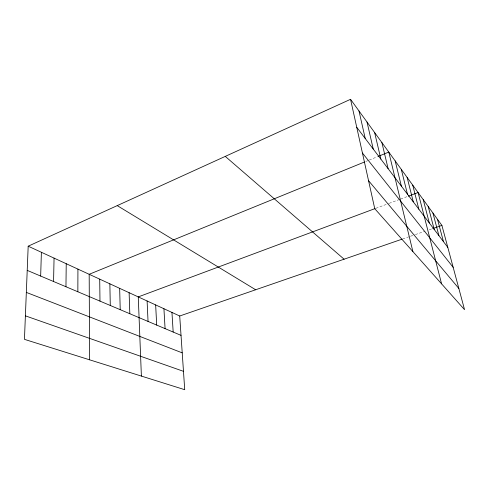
<?xml version="1.0" encoding="UTF-8"?>
<svg xmlns="http://www.w3.org/2000/svg" width="489" height="489" viewBox="0 0 489 489"><rect width="100%" height="100%" fill="white"/><g stroke="black" fill="none" stroke-linecap="round" stroke-linejoin="round"><path stroke-width="0.37" stroke-dasharray="2.44 1.83" d="M365.784 161.468L368.523 160.349M369.207 160.068L377.569 156.657M375.864 208.29L388.486 203.583M389.201 203.314L399.91 199.323M400.625 199.054L407.63 196.444M402.661 238.962L409.776 236.505M410.485 236.26L414.69 234.806M415.381 234.567L425.051 231.23M429.232 229.781L432.05 228.809"/><path stroke-width="0.73" d="M77.849 291.774L77.928 269.109M65.954 286.743L66.229 263.718M53.57 281.511L54.059 258.113M40.666 276.065L41.388 252.275M28.185 246.193L24.45 339.348L184.726 389.696L179.714 316.004L28.185 246.193L350.546 99.304L441.903 225.405L464.55 309.678L374.751 208.699L350.546 99.304M364.415 162.024L89.187 274.292L89.591 359.812M378.272 156.37L388.786 152.085L412.893 251.59M375.161 208.552L138.265 296.902L141.388 376.084M408.327 196.181L418.095 192.538L441.585 283.852M179.714 316.004L401.952 239.207M432.753 228.565L441.903 225.405M25.391 315.839L183.479 371.322M26.333 292.404L182.22 352.856M27.219 270.38L181.034 335.368M117.232 205.618L255.661 289.763M225.27 156.388L344.103 259.201M368.547 180.673L458.859 288.492M362.428 153.02L453.169 267.318M356.738 127.287L447.808 247.367M437.508 219.335L443.45 241.621M432.936 213.027L438.92 235.649M428.187 206.468L434.208 229.439M423.248 199.646L429.305 222.966M412.728 185.129L418.853 209.188M407.135 177.403L413.284 201.847M401.286 169.335L407.465 194.176M395.179 160.905L401.377 186.144M381.885 142.556L388.113 168.65M374.635 132.556L380.87 159.102M367.019 122.036L373.248 149.053M358.999 110.966L365.216 138.46M171.951 312.422L173.179 332.049M163.931 308.73L165.074 328.62M155.655 304.916L156.694 325.081M147.103 300.979L148.039 321.426M129.12 292.691L129.817 313.73M119.658 288.333L120.221 309.671M109.86 283.822L110.282 305.472M99.713 279.146L99.982 301.12"/></g></svg>
